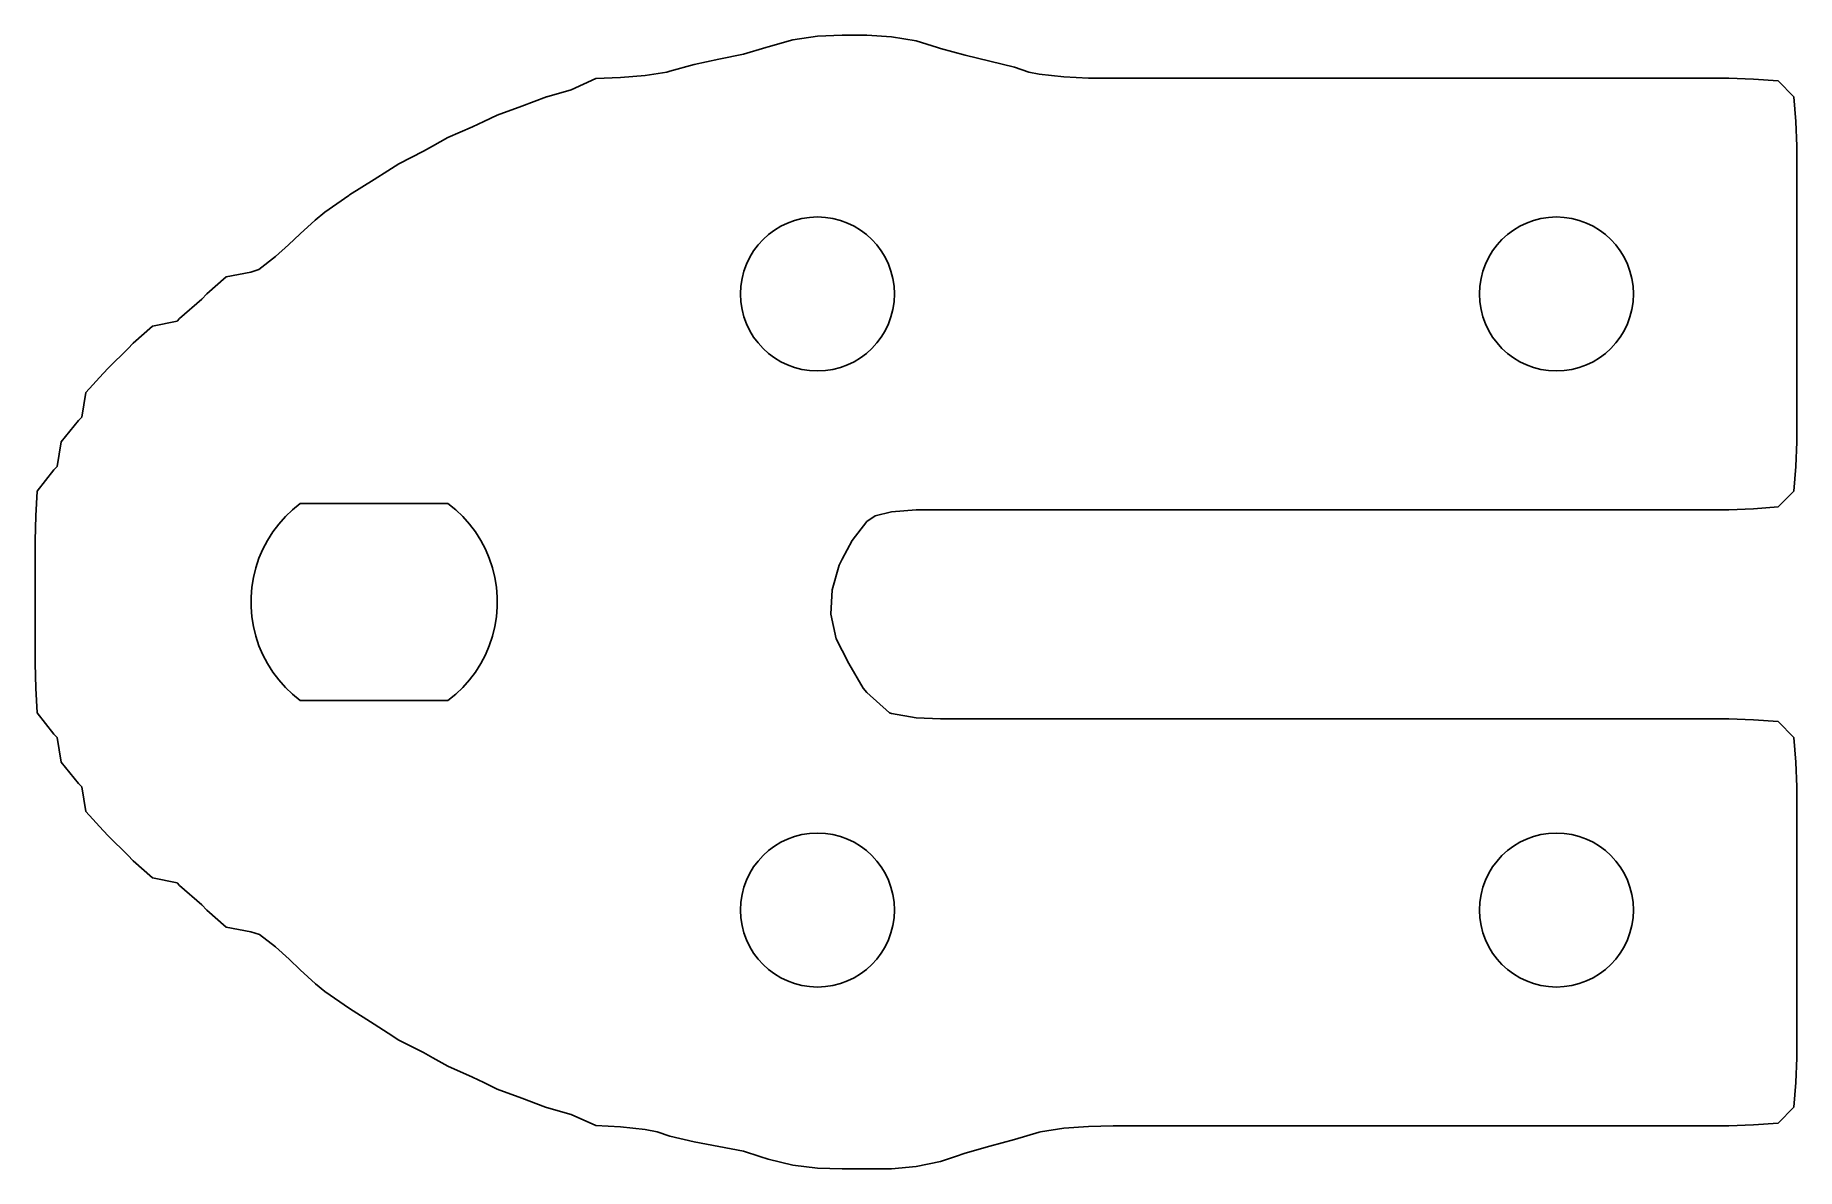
# Model space of a CAD drawing. Header units: metres. Extents: x -28 to 116, y -46 to 46.
import ezdxf

# ---------------------------------------------------------------- set-up
doc = ezdxf.new("R2010")
doc.units = ezdxf.units.M

msp = doc.modelspace()

# ---------------------------------------------------------------- linework, layer by layer
at = {"layer": 'CORTE'}
for p, q in [((36, 45.912), (34, 45.618)), ((38, 46), (36, 45.912)), ((40, 46), (38, 46)), ((42, 45.875), (40, 46)), ((44, 45.535), (42, 45.875)), ((30, 44.469), (28, 44.05)), ((31.797, 45), (30, 44.469)), ((32, 45.064), (31.797, 45)), ((34, 45.618), (32, 45.064)), ((45.753, 45), (44, 45.535)), ((46, 44.92), (45.753, 45)), ((48, 44.38), (46, 44.92)), ((50, 43.904), (48, 44.38)), ((23.767, 43), (22, 42.72)), ((24, 43.076), (23.767, 43)), ((26, 43.637), (24, 43.076)), ((28, 44.05), (26, 43.637)), ((52, 43.406), (50, 43.904)), ((53.158, 43), (52, 43.406)), ((54, 42.838), (53.158, 43)), ((16, 41.576), (14.037, 41)), ((18, 42.484), (16, 41.576)), ((20, 42.567), (18, 42.484)), ((22, 42.72), (20, 42.567)), ((56, 42.618), (54, 42.838)), ((58, 42.523), (56, 42.618)), ((60, 42.515), (58, 42.523)), ((62, 42.515), (60, 42.515)), ((64, 42.515), (62, 42.515)), ((66, 42.515), (64, 42.515)), ((68, 42.515), (66, 42.515)), ((70, 42.515), (68, 42.515)), ((72, 42.515), (70, 42.515)), ((74, 42.515), (72, 42.515)), ((76, 42.515), (74, 42.515)), ((78, 42.515), (76, 42.515)), ((80, 42.515), (78, 42.515)), ((82, 42.515), (80, 42.515)), ((84, 42.515), (82, 42.515)), ((86, 42.515), (84, 42.515)), ((88, 42.515), (86, 42.515)), ((90, 42.515), (88, 42.515)), ((92, 42.515), (90, 42.515)), ((94, 42.515), (92, 42.515)), ((96, 42.515), (94, 42.515)), ((98, 42.515), (96, 42.515)), ((100, 42.515), (98, 42.515)), ((102, 42.515), (100, 42.515)), ((104, 42.515), (102, 42.515)), ((106, 42.515), (104, 42.515)), ((108, 42.515), (106, 42.515)), ((110, 42.515), (108, 42.515)), ((112, 42.443), (110, 42.515)), ((114, 42.288), (112, 42.443)), ((115.288, 41), (114, 42.288)), ((12, 40.239), (10, 39.514)), ((14, 40.988), (12, 40.239)), ((14.037, 41), (14, 40.988)), ((115.443, 39), (115.288, 41)), ((8.905, 39), (8, 38.562)), ((10, 39.514), (8.905, 39)), ((115.515, 37), (115.443, 39)), ((6, 37.688), (4.74, 37)), ((8, 38.562), (6, 37.688)), ((4, 36.583), (2, 35.573)), ((4.74, 37), (4, 36.583)), ((115.515, 35), (115.515, 37)), ((1.113, 35), (0, 34.283)), ((2, 35.573), (1.113, 35)), ((115.515, 33), (115.515, 35)), ((-2.06, 33), (-4, 31.644)), ((-2, 33.043), (-2.06, 33)), ((0, 34.283), (-2, 33.043)), ((115.515, 31), (115.515, 33)), ((-4, 31.644), (-4.774, 31)), ((-4.774, 31), (-6, 29.891)), ((115.515, 29), (115.515, 31)), ((-6.942, 29), (-8, 28.041)), ((-6, 29.891), (-6.942, 29)), ((115.515, 27), (115.515, 29)), ((-8, 28.041), (-9.347, 27)), ((-12, 26.392), (-13.57, 25)), ((-10, 26.778), (-12, 26.392)), ((-9.347, 27), (-10, 26.778)), ((115.515, 25), (115.515, 27)), ((-14, 24.57), (-15.807, 23)), ((-13.57, 25), (-14, 24.57)), ((115.515, 23), (115.515, 25)), ((-15.807, 23), (-16, 22.807)), ((115.515, 21), (115.515, 23)), ((-18, 22.401), (-19.555, 21)), ((-16, 22.807), (-18, 22.401)), ((-20, 20.555), (-21.555, 19)), ((-19.555, 21), (-20, 20.555)), ((115.515, 19), (115.515, 21)), ((-21.555, 19), (-22, 18.555)), ((115.515, 17), (115.515, 19)), ((-22, 18.555), (-23.401, 17)), ((-23.401, 17), (-23.723, 15)), ((115.515, 15), (115.515, 17)), ((-24, 14.723), (-25.413, 13)), ((-23.723, 15), (-24, 14.723)), ((115.515, 13), (115.515, 15)), ((-25.413, 13), (-25.723, 11)), ((115.443, 11), (115.515, 13)), ((-26, 10.723), (-27.345, 9)), ((-25.723, 11), (-26, 10.723)), ((115.288, 9), (115.443, 11)), ((-27.345, 9), (-27.455, 7)), ((114, 7.712), (115.288, 9)), ((-6.625, 7.491), (-7.207, 6.933)), ((-6, 8), (-6.625, 7.491)), ((6, 8), (-6, 8)), ((-6, 8), (-6, 8)), ((6.625, 7.491), (6, 8)), ((7.207, 6.933), (6.625, 7.491)), ((40.694, 7), (42, 7.31)), ((42, 7.31), (44, 7.48)), ((44, 7.48), (46, 7.485)), ((46, 7.485), (48, 7.485)), ((48, 7.485), (50, 7.485)), ((50, 7.485), (52, 7.485)), ((52, 7.485), (54, 7.485)), ((54, 7.485), (56, 7.485)), ((56, 7.485), (58, 7.485)), ((58, 7.485), (60, 7.485)), ((60, 7.485), (62, 7.485)), ((62, 7.485), (64, 7.485)), ((64, 7.485), (66, 7.485)), ((66, 7.485), (68, 7.485)), ((68, 7.485), (70, 7.485)), ((70, 7.485), (72, 7.485)), ((72, 7.485), (74, 7.485)), ((74, 7.485), (76, 7.485)), ((76, 7.485), (78, 7.485)), ((78, 7.485), (80, 7.485)), ((80, 7.485), (82, 7.485)), ((82, 7.485), (84, 7.485)), ((84, 7.485), (86, 7.485)), ((86, 7.485), (88, 7.485)), ((88, 7.485), (90, 7.485)), ((90, 7.485), (92, 7.485)), ((92, 7.485), (94, 7.485)), ((94, 7.485), (96, 7.485)), ((96, 7.485), (98, 7.485)), ((98, 7.485), (100, 7.485)), ((100, 7.485), (102, 7.485)), ((102, 7.485), (104, 7.485)), ((104, 7.485), (106, 7.485)), ((106, 7.485), (108, 7.485)), ((108, 7.485), (110, 7.485)), ((110, 7.485), (112, 7.557)), ((112, 7.557), (114, 7.712)), ((-27.455, 7), (-27.515, 5)), ((-7.742, 6.33), (-8.226, 5.686)), ((-7.207, 6.933), (-7.742, 6.33)), ((7.742, 6.33), (7.207, 6.933)), ((8.226, 5.686), (7.742, 6.33)), ((38.814, 5), (40, 6.524)), ((40, 6.524), (40.694, 7)), ((-27.515, 5), (-27.515, 3)), ((-9.033, 4.291), (-9.349, 3.549)), ((-8.658, 5.005), (-9.033, 4.291)), ((-8.226, 5.686), (-8.658, 5.005)), ((8.658, 5.005), (8.226, 5.686)), ((9.033, 4.291), (8.658, 5.005)), ((9.349, 3.549), (9.033, 4.291)), ((38, 3.476), (38.814, 5)), ((-27.515, 3), (-27.515, 1)), ((-9.349, 3.549), (-9.604, 2.785)), ((9.604, 2.785), (9.349, 3.549)), ((37.182, 1), (37.764, 3)), ((37.764, 3), (38, 3.476)), ((-9.798, 2.002), (-9.927, 1.207)), ((-9.604, 2.785), (-9.798, 2.002)), ((9.798, 2.002), (9.604, 2.785)), ((9.927, 1.207), (9.798, 2.002)), ((-27.515, 1), (-27.515, -1)), ((-9.927, 1.207), (-9.992, 0.403)), ((-9.992, 0.403), (-9.992, -0.403)), ((9.992, 0.403), (9.927, 1.207)), ((9.992, -0.403), (9.992, 0.403)), ((37.078, -1), (37.182, 1)), ((-27.515, -1), (-27.515, -3)), ((-9.992, -0.403), (-9.927, -1.207)), ((-9.927, -1.207), (-9.798, -2.002)), ((9.798, -2.002), (9.927, -1.207)), ((9.927, -1.207), (9.992, -0.403)), ((37.531, -3), (37.078, -1)), ((-9.798, -2.002), (-9.604, -2.785)), ((-9.604, -2.785), (-9.349, -3.549)), ((9.349, -3.549), (9.604, -2.785)), ((9.604, -2.785), (9.798, -2.002)), ((-27.515, -3), (-27.515, -5)), ((-9.349, -3.549), (-9.033, -4.291)), ((9.033, -4.291), (9.349, -3.549)), ((38, -3.937), (37.531, -3)), ((38.55, -5), (38, -3.937)), ((-27.515, -5), (-27.455, -7)), ((-9.033, -4.291), (-8.658, -5.005)), ((-8.658, -5.005), (-8.226, -5.686)), ((-8.226, -5.686), (-7.742, -6.33)), ((7.742, -6.33), (8.226, -5.686)), ((8.226, -5.686), (8.658, -5.005)), ((8.658, -5.005), (9.033, -4.291)), ((39.706, -7), (38.55, -5)), ((-27.455, -7), (-27.345, -9)), ((-7.742, -6.33), (-7.207, -6.933)), ((-7.207, -6.933), (-6.625, -7.491)), ((6.625, -7.491), (7.207, -6.933)), ((7.207, -6.933), (7.742, -6.33)), ((40, -7.354), (39.706, -7)), ((-6.625, -7.491), (-6, -8)), ((-6, -8), (6, -8)), ((6, -8), (6.625, -7.491)), ((6, -8), (6, -8)), ((41.841, -9), (40, -7.354)), ((-27.345, -9), (-26, -10.723)), ((42, -9.059), (41.841, -9)), ((44, -9.392), (42, -9.059)), ((46, -9.485), (44, -9.392)), ((48, -9.485), (46, -9.485)), ((50, -9.485), (48, -9.485)), ((52, -9.485), (50, -9.485)), ((54, -9.485), (52, -9.485)), ((56, -9.485), (54, -9.485)), ((58, -9.485), (56, -9.485)), ((60, -9.485), (58, -9.485)), ((62, -9.485), (60, -9.485)), ((64, -9.485), (62, -9.485)), ((66, -9.485), (64, -9.485)), ((68, -9.485), (66, -9.485)), ((70, -9.485), (68, -9.485)), ((72, -9.485), (70, -9.485)), ((74, -9.485), (72, -9.485)), ((76, -9.485), (74, -9.485)), ((78, -9.485), (76, -9.485)), ((80, -9.485), (78, -9.485)), ((82, -9.485), (80, -9.485)), ((84, -9.485), (82, -9.485)), ((86, -9.485), (84, -9.485)), ((88, -9.485), (86, -9.485)), ((90, -9.485), (88, -9.485)), ((92, -9.485), (90, -9.485)), ((94, -9.485), (92, -9.485)), ((96, -9.485), (94, -9.485)), ((98, -9.485), (96, -9.485)), ((100, -9.485), (98, -9.485)), ((102, -9.485), (100, -9.485)), ((104, -9.485), (102, -9.485)), ((106, -9.485), (104, -9.485)), ((108, -9.485), (106, -9.485)), ((110, -9.485), (108, -9.485)), ((112, -9.557), (110, -9.485)), ((114, -9.712), (112, -9.557)), ((115.288, -11), (114, -9.712)), ((-26, -10.723), (-25.723, -11)), ((-25.723, -11), (-25.413, -13)), ((115.443, -13), (115.288, -11)), ((-25.413, -13), (-24, -14.723)), ((115.515, -15), (115.443, -13)), ((-24, -14.723), (-23.723, -15)), ((-23.723, -15), (-23.401, -17)), ((115.515, -17), (115.515, -15)), ((-23.401, -17), (-22, -18.555)), ((115.515, -19), (115.515, -17)), ((-22, -18.555), (-21.555, -19)), ((-21.555, -19), (-20, -20.555)), ((115.515, -21), (115.515, -19)), ((-20, -20.555), (-19.555, -21)), ((-19.555, -21), (-18, -22.401)), ((115.515, -23), (115.515, -21)), ((-18, -22.401), (-16, -22.807)), ((-16, -22.807), (-15.807, -23)), ((-15.807, -23), (-14, -24.57)), ((115.515, -25), (115.515, -23)), ((-14, -24.57), (-13.57, -25)), ((-13.57, -25), (-12, -26.387)), ((115.515, -27), (115.515, -25)), ((-12, -26.387), (-10, -26.764)), ((-10, -26.764), (-9.292, -27)), ((-9.292, -27), (-8, -27.996)), ((115.515, -29), (115.515, -27)), ((-8, -27.996), (-6.905, -29)), ((-6.905, -29), (-6, -29.862)), ((-6, -29.862), (-4.747, -31)), ((115.515, -31), (115.515, -29)), ((-4.747, -31), (-4, -31.621)), ((115.515, -33), (115.515, -31)), ((-4, -31.621), (-2.007, -33)), ((-2.007, -33), (-2, -33.005)), ((-2, -33.005), (0, -34.26)), ((0, -34.26), (1.14, -35)), ((115.515, -35), (115.515, -33)), ((1.14, -35), (2, -35.56)), ((2, -35.56), (4, -36.574)), ((115.515, -37), (115.515, -35)), ((4, -36.574), (4.756, -37)), ((4.756, -37), (6, -37.681)), ((115.443, -39), (115.515, -37)), ((6, -37.681), (8, -38.558)), ((8, -38.558), (8.897, -39)), ((8.897, -39), (10, -39.527)), ((10, -39.527), (12, -40.268)), ((115.288, -41), (115.443, -39)), ((12, -40.268), (13.904, -41)), ((13.904, -41), (14, -41.039)), ((14, -41.039), (16, -41.606)), ((114, -42.288), (115.288, -41)), ((16, -41.606), (18, -42.488)), ((18, -42.488), (20, -42.605)), ((20, -42.605), (22, -42.813)), ((22, -42.813), (22.973, -43)), ((54.115, -43), (56, -42.71)), ((56, -42.71), (58, -42.562)), ((58, -42.562), (60, -42.516)), ((60, -42.516), (62, -42.515)), ((62, -42.515), (64, -42.515)), ((64, -42.515), (66, -42.515)), ((66, -42.515), (68, -42.515)), ((68, -42.515), (70, -42.515)), ((70, -42.515), (72, -42.515)), ((72, -42.515), (74, -42.515)), ((74, -42.515), (76, -42.515)), ((76, -42.515), (78, -42.515)), ((78, -42.515), (80, -42.515)), ((80, -42.515), (82, -42.515)), ((82, -42.515), (84, -42.515)), ((84, -42.515), (86, -42.515)), ((86, -42.515), (88, -42.515)), ((88, -42.515), (90, -42.515)), ((90, -42.515), (92, -42.515)), ((92, -42.515), (94, -42.515)), ((94, -42.515), (96, -42.515)), ((96, -42.515), (98, -42.515)), ((98, -42.515), (100, -42.515)), ((100, -42.515), (102, -42.515)), ((102, -42.515), (104, -42.515)), ((104, -42.515), (106, -42.515)), ((106, -42.515), (108, -42.515)), ((108, -42.515), (110, -42.515)), ((110, -42.515), (112, -42.443)), ((112, -42.443), (114, -42.288)), ((22.973, -43), (24, -43.367)), ((24, -43.367), (26, -43.819)), ((26, -43.819), (28, -44.185)), ((28, -44.185), (30, -44.581)), ((48, -44.728), (50, -44.168)), ((50, -44.168), (52, -43.634)), ((52, -43.634), (54, -43.037)), ((54, -43.037), (54.115, -43)), ((30, -44.581), (31.313, -45)), ((31.313, -45), (32, -45.226)), ((32, -45.226), (34, -45.71)), ((32, -45.226), (32, -45.226)), ((34, -45.71), (36, -45.951)), ((44, -45.817), (46, -45.408)), ((46, -45.408), (47.21, -45)), ((47.21, -45), (48, -44.728)), ((36, -45.951), (38, -46)), ((38, -46), (40, -46)), ((40, -46), (42, -45.995)), ((42, -45.995), (44, -45.817))]:
    msp.add_line(p, q, dxfattribs=at)
for centre in [(36, 25), (96, 25), (36, -25), (96, -25)]:
    msp.add_circle(centre, 6.25, dxfattribs=at)

doc.saveas('drawing.dxf')
